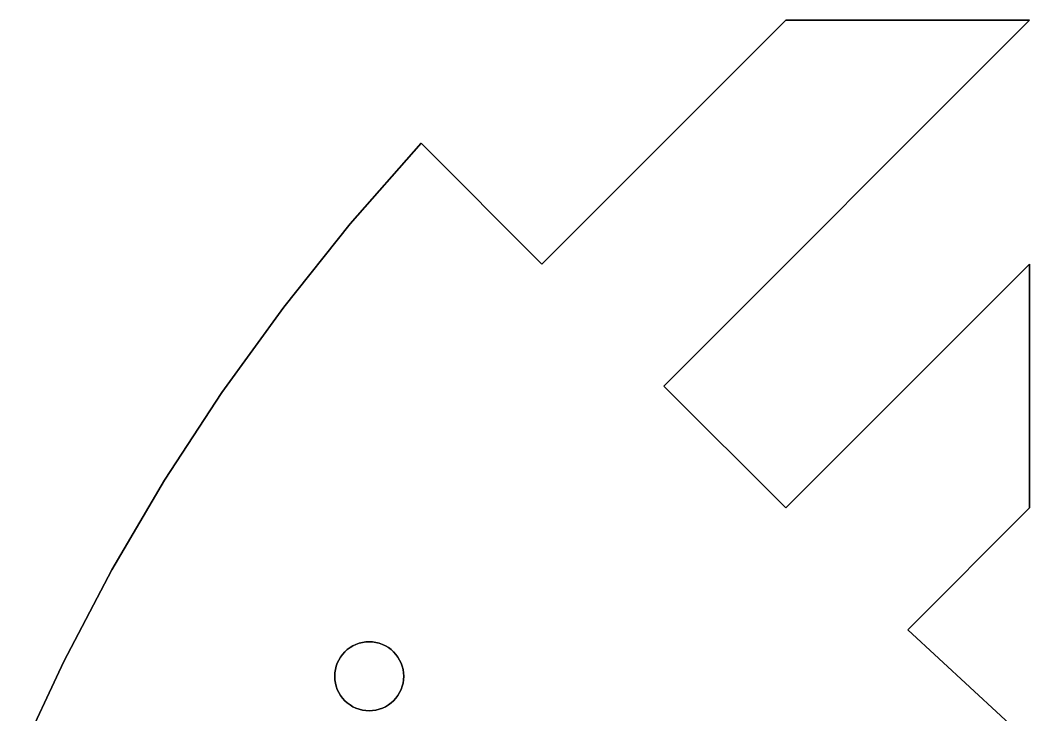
# Model space of a CAD drawing. Header units: metres. Extents: x 0 to 16, y 0 to 13.9.
# Drawn here: x 0.673 to 4.34, y 11.361 to 13.878 of the extents above; entities that cross this region are included whole.
import ezdxf

# ---------------------------------------------------------------- set-up
doc = ezdxf.new("R2010")
doc.units = ezdxf.units.M

msp = doc.modelspace()

# ---------------------------------------------------------------- linework, layer by layer
for points in [[(3.448, 13.8778, 0.625), (3.448, 13.8778), (2.56412, 12.9939), (2.56412, 12.9939, 0.625)], [(2.56412, 12.9939, 0.625), (2.56412, 12.9939), (3.448, 13.8778), (3.448, 13.8778, 0.625)], [(3.00606, 12.552, 0.625), (3.00606, 12.552), (4.33188, 13.8778), (4.33188, 13.8778, 0.625)], [(4.33188, 13.8778, 0.625), (4.33188, 13.8778), (3.00606, 12.552), (3.00606, 12.552, 0.625)], [(4.33188, 13.8778, 0.625), (4.33188, 13.8778), (3.448, 13.8778), (3.448, 13.8778, 0.625)], [(3.448, 13.8778, 0.625), (3.448, 13.8778), (4.33188, 13.8778), (4.33188, 13.8778, 0.625)], [(2.12662, 13.4318, 0.625), (2.12662, 13.4318), (1.8691, 13.1395), (1.8691, 13.1395, 0.625)], [(1.8691, 13.1395, 0.625), (1.8691, 13.1395), (2.12662, 13.4318), (2.12662, 13.4318, 0.625)], [(2.56412, 12.9939, 0.625), (2.56412, 12.9939), (2.12662, 13.4318), (2.12662, 13.4318, 0.625)], [(2.12662, 13.4318, 0.625), (2.12662, 13.4318), (2.56412, 12.9939), (2.56412, 12.9939, 0.625)], [(1.8691, 13.1395, 0.625), (1.8691, 13.1395), (1.62819, 12.8382), (1.62819, 12.8382, 0.625)], [(1.62819, 12.8382, 0.625), (1.62819, 12.8382), (1.8691, 13.1395), (1.8691, 13.1395, 0.625)], [(4.33188, 12.9939, 0.625), (4.33188, 12.9939), (3.448, 12.1101), (3.448, 12.1101, 0.625)], [(3.448, 12.1101, 0.625), (3.448, 12.1101), (4.33188, 12.9939), (4.33188, 12.9939, 0.625)], [(4.33188, 12.1101, 0.625), (4.33188, 12.1101), (4.33188, 12.9939), (4.33188, 12.9939, 0.625)], [(4.33188, 12.9939, 0.625), (4.33188, 12.9939), (4.33188, 12.1101), (4.33188, 12.1101, 0.625)], [(1.62819, 12.8382, 0.625), (1.62819, 12.8382), (1.40389, 12.5283), (1.40389, 12.5283, 0.625)], [(1.40389, 12.5283, 0.625), (1.40389, 12.5283), (1.62819, 12.8382), (1.62819, 12.8382, 0.625)], [(3.448, 12.1101, 0.625), (3.448, 12.1101), (3.00606, 12.552), (3.00606, 12.552, 0.625)], [(3.00606, 12.552, 0.625), (3.00606, 12.552), (3.448, 12.1101), (3.448, 12.1101, 0.625)], [(1.40389, 12.5283, 0.625), (1.40389, 12.5283), (1.19621, 12.2104), (1.19621, 12.2104, 0.625)], [(1.19621, 12.2104, 0.625), (1.19621, 12.2104), (1.40389, 12.5283), (1.40389, 12.5283, 0.625)], [(1.19621, 12.2104, 0.625), (1.19621, 12.2104), (1.00514, 11.8853), (1.00514, 11.8853, 0.625)], [(1.00514, 11.8853, 0.625), (1.00514, 11.8853), (1.19621, 12.2104), (1.19621, 12.2104, 0.625)], [(3.88994, 11.6681, 0.625), (3.88994, 11.6681), (4.33188, 12.1101), (4.33188, 12.1101, 0.625)], [(4.33188, 12.1101, 0.625), (4.33188, 12.1101), (3.88994, 11.6681), (3.88994, 11.6681, 0.625)], [(1.00514, 11.8853, 0.625), (1.00514, 11.8853), (0.830686, 11.5534), (0.830686, 11.5534, 0.625)], [(0.830686, 11.5534, 0.625), (0.830686, 11.5534), (1.00514, 11.8853), (1.00514, 11.8853, 0.625)], [(4.33971, 11.2525, 0.625), (4.33971, 11.2525), (3.88994, 11.6681), (3.88994, 11.6681, 0.625)], [(3.88994, 11.6681, 0.625), (3.88994, 11.6681), (4.33971, 11.2525), (4.33971, 11.2525, 0.625)], [(1.91344, 11.6226, 0.625), (1.91344, 11.6226), (1.92557, 11.6244), (1.92557, 11.6244, 0.625)], [(1.92557, 11.6244, 0.625), (1.92557, 11.6244), (1.93782, 11.625), (1.93782, 11.625, 0.625)], [(1.93782, 11.625, 0.625), (1.93782, 11.625), (1.95007, 11.6244), (1.95007, 11.6244, 0.625)], [(1.95007, 11.6244, 0.625), (1.95007, 11.6244), (1.96221, 11.6226), (1.96221, 11.6226, 0.625)], [(1.8412, 11.5793, 0.625), (1.8412, 11.5793), (1.84943, 11.5884), (1.84943, 11.5884, 0.625)], [(1.84943, 11.5884, 0.625), (1.84943, 11.5884), (1.85852, 11.5966), (1.85852, 11.5966, 0.625)], [(1.85852, 11.5966, 0.625), (1.85852, 11.5966), (1.86838, 11.6039), (1.86838, 11.6039, 0.625)], [(1.86838, 11.6039, 0.625), (1.86838, 11.6039), (1.8789, 11.6102), (1.8789, 11.6102, 0.625)], [(1.8789, 11.6102, 0.625), (1.8789, 11.6102), (1.88999, 11.6155), (1.88999, 11.6155, 0.625)], [(1.88999, 11.6155, 0.625), (1.88999, 11.6155), (1.90154, 11.6196), (1.90154, 11.6196, 0.625)], [(1.90154, 11.6196, 0.625), (1.90154, 11.6196), (1.91344, 11.6226), (1.91344, 11.6226, 0.625)], [(1.96221, 11.6226, 0.625), (1.96221, 11.6226), (1.97411, 11.6196), (1.97411, 11.6196, 0.625)], [(1.97411, 11.6196, 0.625), (1.97411, 11.6196), (1.98566, 11.6155), (1.98566, 11.6155, 0.625)], [(1.98566, 11.6155, 0.625), (1.98566, 11.6155), (1.99675, 11.6102), (1.99675, 11.6102, 0.625)], [(1.99675, 11.6102, 0.625), (1.99675, 11.6102), (2.00727, 11.6039), (2.00727, 11.6039, 0.625)], [(2.00727, 11.6039, 0.625), (2.00727, 11.6039), (2.01712, 11.5966), (2.01712, 11.5966, 0.625)], [(2.01712, 11.5966, 0.625), (2.01712, 11.5966), (2.02621, 11.5884), (2.02621, 11.5884, 0.625)], [(2.02621, 11.5884, 0.625), (2.02621, 11.5884), (2.01712, 11.5966), (2.01712, 11.5966, 0.625)], [(2.01712, 11.5966), (2.02621, 11.5884), (2.02621, 11.5884, 0.625), (2.01712, 11.5966, 0.625)], [(2.02621, 11.5884, 0.625), (2.02621, 11.5884), (2.03445, 11.5793), (2.03445, 11.5793, 0.625)], [(2.03445, 11.5793, 0.625), (2.03445, 11.5793), (2.02621, 11.5884), (2.02621, 11.5884, 0.625)], [(2.02621, 11.5884), (2.03445, 11.5793), (2.03445, 11.5793, 0.625), (2.02621, 11.5884, 0.625)], [(0.830686, 11.5534, 0.625), (0.830686, 11.5534), (0.672848, 11.2155), (0.672848, 11.2155, 0.625)], [(0.672848, 11.2155, 0.625), (0.672848, 11.2155), (0.830686, 11.5534), (0.830686, 11.5534, 0.625)], [(1.82234, 11.5478, 0.625), (1.82234, 11.5478), (1.82758, 11.5589), (1.82758, 11.5589, 0.625)], [(1.82758, 11.5589, 0.625), (1.82758, 11.5589), (1.83389, 11.5694), (1.83389, 11.5694, 0.625)], [(1.83389, 11.5694, 0.625), (1.83389, 11.5694), (1.8412, 11.5793), (1.8412, 11.5793, 0.625)], [(2.03445, 11.5793, 0.625), (2.03445, 11.5793), (2.04176, 11.5694), (2.04176, 11.5694, 0.625)], [(2.04176, 11.5694, 0.625), (2.04176, 11.5694), (2.03445, 11.5793), (2.03445, 11.5793, 0.625)], [(2.03445, 11.5793), (2.04176, 11.5694), (2.04176, 11.5694, 0.625), (2.03445, 11.5793, 0.625)], [(2.04176, 11.5694, 0.625), (2.04176, 11.5694), (2.04806, 11.5589), (2.04806, 11.5589, 0.625)], [(2.04806, 11.5589, 0.625), (2.04806, 11.5589), (2.04176, 11.5694), (2.04176, 11.5694, 0.625)], [(2.04176, 11.5694), (2.04806, 11.5589), (2.04806, 11.5589, 0.625), (2.04176, 11.5694, 0.625)], [(2.04806, 11.5589, 0.625), (2.04806, 11.5589), (2.05331, 11.5478), (2.05331, 11.5478, 0.625)], [(2.05331, 11.5478, 0.625), (2.05331, 11.5478), (2.04806, 11.5589), (2.04806, 11.5589, 0.625)], [(2.04806, 11.5589), (2.05331, 11.5478), (2.05331, 11.5478, 0.625), (2.04806, 11.5589, 0.625)], [(1.81342, 11.5123, 0.625), (1.81342, 11.5123), (1.81522, 11.5244), (1.81522, 11.5244, 0.625)], [(1.81522, 11.5244, 0.625), (1.81522, 11.5244), (1.8182, 11.5363), (1.8182, 11.5363, 0.625)], [(1.8182, 11.5363, 0.625), (1.8182, 11.5363), (1.82234, 11.5478), (1.82234, 11.5478, 0.625)], [(2.05331, 11.5478, 0.625), (2.05331, 11.5478), (2.05744, 11.5363), (2.05744, 11.5363, 0.625)], [(2.05744, 11.5363, 0.625), (2.05744, 11.5363), (2.05331, 11.5478), (2.05331, 11.5478, 0.625)], [(2.05331, 11.5478), (2.05744, 11.5363), (2.05744, 11.5363, 0.625), (2.05331, 11.5478, 0.625)], [(2.05744, 11.5363, 0.625), (2.05744, 11.5363), (2.06042, 11.5244), (2.06042, 11.5244, 0.625)], [(2.06042, 11.5244, 0.625), (2.06042, 11.5244), (2.05744, 11.5363), (2.05744, 11.5363, 0.625)], [(2.05744, 11.5363), (2.06042, 11.5244), (2.06042, 11.5244, 0.625), (2.05744, 11.5363, 0.625)], [(2.06042, 11.5244, 0.625), (2.06042, 11.5244), (2.06222, 11.5123), (2.06222, 11.5123, 0.625)], [(2.06222, 11.5123, 0.625), (2.06222, 11.5123), (2.06042, 11.5244), (2.06042, 11.5244, 0.625)], [(2.06042, 11.5244), (2.06222, 11.5123), (2.06222, 11.5123, 0.625), (2.06042, 11.5244, 0.625)], [(1.81282, 11.5, 0.625), (1.81282, 11.5), (1.81342, 11.5123), (1.81342, 11.5123, 0.625)], [(1.81342, 11.4877, 0.625), (1.81342, 11.4877), (1.81282, 11.5), (1.81282, 11.5, 0.625)], [(1.81522, 11.4756, 0.625), (1.81522, 11.4756), (1.81342, 11.4877), (1.81342, 11.4877, 0.625)], [(2.06222, 11.4877, 0.625), (2.06222, 11.4877), (2.06042, 11.4756), (2.06042, 11.4756, 0.625)], [(2.06042, 11.4756, 0.625), (2.06042, 11.4756), (2.06222, 11.4877), (2.06222, 11.4877, 0.625)], [(2.06222, 11.4877), (2.06042, 11.4756), (2.06042, 11.4756, 0.625), (2.06222, 11.4877, 0.625)], [(2.06222, 11.5123, 0.625), (2.06222, 11.5123), (2.06282, 11.5), (2.06282, 11.5, 0.625)], [(2.06282, 11.5, 0.625), (2.06282, 11.5), (2.06222, 11.5123), (2.06222, 11.5123, 0.625)], [(2.06222, 11.5123), (2.06282, 11.5), (2.06282, 11.5, 0.625), (2.06222, 11.5123, 0.625)], [(2.06282, 11.5, 0.625), (2.06282, 11.5), (2.06222, 11.4877), (2.06222, 11.4877, 0.625)], [(2.06222, 11.4877, 0.625), (2.06222, 11.4877), (2.06282, 11.5), (2.06282, 11.5, 0.625)], [(2.06282, 11.5), (2.06222, 11.4877), (2.06222, 11.4877, 0.625), (2.06282, 11.5, 0.625)], [(1.8182, 11.4637, 0.625), (1.8182, 11.4637), (1.81522, 11.4756), (1.81522, 11.4756, 0.625)], [(1.82234, 11.4522, 0.625), (1.82234, 11.4522), (1.8182, 11.4637), (1.8182, 11.4637, 0.625)], [(1.82758, 11.4411, 0.625), (1.82758, 11.4411), (1.82234, 11.4522), (1.82234, 11.4522, 0.625)], [(1.83389, 11.4306, 0.625), (1.83389, 11.4306), (1.82758, 11.4411), (1.82758, 11.4411, 0.625)], [(2.04806, 11.4411, 0.625), (2.04806, 11.4411), (2.04176, 11.4306), (2.04176, 11.4306, 0.625)], [(2.04176, 11.4306, 0.625), (2.04176, 11.4306), (2.04806, 11.4411), (2.04806, 11.4411, 0.625)], [(2.04806, 11.4411), (2.04176, 11.4306), (2.04176, 11.4306, 0.625), (2.04806, 11.4411, 0.625)], [(2.05331, 11.4522, 0.625), (2.05331, 11.4522), (2.04806, 11.4411), (2.04806, 11.4411, 0.625)], [(2.04806, 11.4411, 0.625), (2.04806, 11.4411), (2.05331, 11.4522), (2.05331, 11.4522, 0.625)], [(2.05331, 11.4522), (2.04806, 11.4411), (2.04806, 11.4411, 0.625), (2.05331, 11.4522, 0.625)], [(2.05744, 11.4637, 0.625), (2.05744, 11.4637), (2.05331, 11.4522), (2.05331, 11.4522, 0.625)], [(2.05331, 11.4522, 0.625), (2.05331, 11.4522), (2.05744, 11.4637), (2.05744, 11.4637, 0.625)], [(2.05744, 11.4637), (2.05331, 11.4522), (2.05331, 11.4522, 0.625), (2.05744, 11.4637, 0.625)], [(2.06042, 11.4756, 0.625), (2.06042, 11.4756), (2.05744, 11.4637), (2.05744, 11.4637, 0.625)], [(2.05744, 11.4637, 0.625), (2.05744, 11.4637), (2.06042, 11.4756), (2.06042, 11.4756, 0.625)], [(2.06042, 11.4756), (2.05744, 11.4637), (2.05744, 11.4637, 0.625), (2.06042, 11.4756, 0.625)], [(1.8412, 11.4207, 0.625), (1.8412, 11.4207), (1.83389, 11.4306), (1.83389, 11.4306, 0.625)], [(1.84943, 11.4116, 0.625), (1.84943, 11.4116), (1.8412, 11.4207), (1.8412, 11.4207, 0.625)], [(1.85852, 11.4034, 0.625), (1.85852, 11.4034), (1.84943, 11.4116), (1.84943, 11.4116, 0.625)], [(2.02621, 11.4116, 0.625), (2.02621, 11.4116), (2.01712, 11.4034), (2.01712, 11.4034, 0.625)], [(2.01712, 11.4034, 0.625), (2.01712, 11.4034), (2.02621, 11.4116), (2.02621, 11.4116, 0.625)], [(2.02621, 11.4116), (2.01712, 11.4034), (2.01712, 11.4034, 0.625), (2.02621, 11.4116, 0.625)], [(2.03445, 11.4207, 0.625), (2.03445, 11.4207), (2.02621, 11.4116), (2.02621, 11.4116, 0.625)], [(2.02621, 11.4116, 0.625), (2.02621, 11.4116), (2.03445, 11.4207), (2.03445, 11.4207, 0.625)], [(2.03445, 11.4207), (2.02621, 11.4116), (2.02621, 11.4116, 0.625), (2.03445, 11.4207, 0.625)], [(2.04176, 11.4306, 0.625), (2.04176, 11.4306), (2.03445, 11.4207), (2.03445, 11.4207, 0.625)], [(2.03445, 11.4207, 0.625), (2.03445, 11.4207), (2.04176, 11.4306), (2.04176, 11.4306, 0.625)], [(2.04176, 11.4306), (2.03445, 11.4207), (2.03445, 11.4207, 0.625), (2.04176, 11.4306, 0.625)], [(1.86838, 11.3961, 0.625), (1.86838, 11.3961), (1.85852, 11.4034), (1.85852, 11.4034, 0.625)], [(1.85852, 11.4034, 0.625), (1.85852, 11.4034), (1.86838, 11.3961), (1.86838, 11.3961, 0.625)], [(1.86838, 11.3961), (1.85852, 11.4034), (1.85852, 11.4034, 0.625), (1.86838, 11.3961, 0.625)], [(1.8789, 11.3898, 0.625), (1.8789, 11.3898), (1.86838, 11.3961), (1.86838, 11.3961, 0.625)], [(1.86838, 11.3961, 0.625), (1.86838, 11.3961), (1.8789, 11.3898), (1.8789, 11.3898, 0.625)], [(1.8789, 11.3898), (1.86838, 11.3961), (1.86838, 11.3961, 0.625), (1.8789, 11.3898, 0.625)], [(1.88999, 11.3845, 0.625), (1.88999, 11.3845), (1.8789, 11.3898), (1.8789, 11.3898, 0.625)], [(1.8789, 11.3898, 0.625), (1.8789, 11.3898), (1.88999, 11.3845), (1.88999, 11.3845, 0.625)], [(1.88999, 11.3845), (1.8789, 11.3898), (1.8789, 11.3898, 0.625), (1.88999, 11.3845, 0.625)], [(1.90154, 11.3804, 0.625), (1.90154, 11.3804), (1.88999, 11.3845), (1.88999, 11.3845, 0.625)], [(1.88999, 11.3845, 0.625), (1.88999, 11.3845), (1.90154, 11.3804), (1.90154, 11.3804, 0.625)], [(1.90154, 11.3804), (1.88999, 11.3845), (1.88999, 11.3845, 0.625), (1.90154, 11.3804, 0.625)], [(1.91344, 11.3774, 0.625), (1.91344, 11.3774), (1.90154, 11.3804), (1.90154, 11.3804, 0.625)], [(1.90154, 11.3804, 0.625), (1.90154, 11.3804), (1.91344, 11.3774), (1.91344, 11.3774, 0.625)], [(1.91344, 11.3774), (1.90154, 11.3804), (1.90154, 11.3804, 0.625), (1.91344, 11.3774, 0.625)], [(1.92557, 11.3756, 0.625), (1.92557, 11.3756), (1.91344, 11.3774), (1.91344, 11.3774, 0.625)], [(1.91344, 11.3774, 0.625), (1.91344, 11.3774), (1.92557, 11.3756), (1.92557, 11.3756, 0.625)], [(1.92557, 11.3756), (1.91344, 11.3774), (1.91344, 11.3774, 0.625), (1.92557, 11.3756, 0.625)], [(1.93782, 11.375, 0.625), (1.93782, 11.375), (1.92557, 11.3756), (1.92557, 11.3756, 0.625)], [(1.92557, 11.3756, 0.625), (1.92557, 11.3756), (1.93782, 11.375), (1.93782, 11.375, 0.625)], [(1.93782, 11.375), (1.92557, 11.3756), (1.92557, 11.3756, 0.625), (1.93782, 11.375, 0.625)], [(1.95007, 11.3756, 0.625), (1.95007, 11.3756), (1.93782, 11.375), (1.93782, 11.375, 0.625)], [(1.93782, 11.375, 0.625), (1.93782, 11.375), (1.95007, 11.3756), (1.95007, 11.3756, 0.625)], [(1.95007, 11.3756), (1.93782, 11.375), (1.93782, 11.375, 0.625), (1.95007, 11.3756, 0.625)], [(1.96221, 11.3774, 0.625), (1.96221, 11.3774), (1.95007, 11.3756), (1.95007, 11.3756, 0.625)], [(1.95007, 11.3756, 0.625), (1.95007, 11.3756), (1.96221, 11.3774), (1.96221, 11.3774, 0.625)], [(1.96221, 11.3774), (1.95007, 11.3756), (1.95007, 11.3756, 0.625), (1.96221, 11.3774, 0.625)], [(1.97411, 11.3804, 0.625), (1.97411, 11.3804), (1.96221, 11.3774), (1.96221, 11.3774, 0.625)], [(1.96221, 11.3774, 0.625), (1.96221, 11.3774), (1.97411, 11.3804), (1.97411, 11.3804, 0.625)], [(1.97411, 11.3804), (1.96221, 11.3774), (1.96221, 11.3774, 0.625), (1.97411, 11.3804, 0.625)], [(1.98566, 11.3845, 0.625), (1.98566, 11.3845), (1.97411, 11.3804), (1.97411, 11.3804, 0.625)], [(1.97411, 11.3804, 0.625), (1.97411, 11.3804), (1.98566, 11.3845), (1.98566, 11.3845, 0.625)], [(1.98566, 11.3845), (1.97411, 11.3804), (1.97411, 11.3804, 0.625), (1.98566, 11.3845, 0.625)], [(1.99675, 11.3898, 0.625), (1.99675, 11.3898), (1.98566, 11.3845), (1.98566, 11.3845, 0.625)], [(1.98566, 11.3845, 0.625), (1.98566, 11.3845), (1.99675, 11.3898), (1.99675, 11.3898, 0.625)], [(1.99675, 11.3898), (1.98566, 11.3845), (1.98566, 11.3845, 0.625), (1.99675, 11.3898, 0.625)], [(2.00727, 11.3961, 0.625), (2.00727, 11.3961), (1.99675, 11.3898), (1.99675, 11.3898, 0.625)], [(1.99675, 11.3898, 0.625), (1.99675, 11.3898), (2.00727, 11.3961), (2.00727, 11.3961, 0.625)], [(2.00727, 11.3961), (1.99675, 11.3898), (1.99675, 11.3898, 0.625), (2.00727, 11.3961, 0.625)], [(2.01712, 11.4034, 0.625), (2.01712, 11.4034), (2.00727, 11.3961), (2.00727, 11.3961, 0.625)], [(2.00727, 11.3961, 0.625), (2.00727, 11.3961), (2.01712, 11.4034), (2.01712, 11.4034, 0.625)], [(2.01712, 11.4034), (2.00727, 11.3961), (2.00727, 11.3961, 0.625), (2.01712, 11.4034, 0.625)]]:
    msp.add_3dface(points)

doc.saveas('drawing.dxf')
